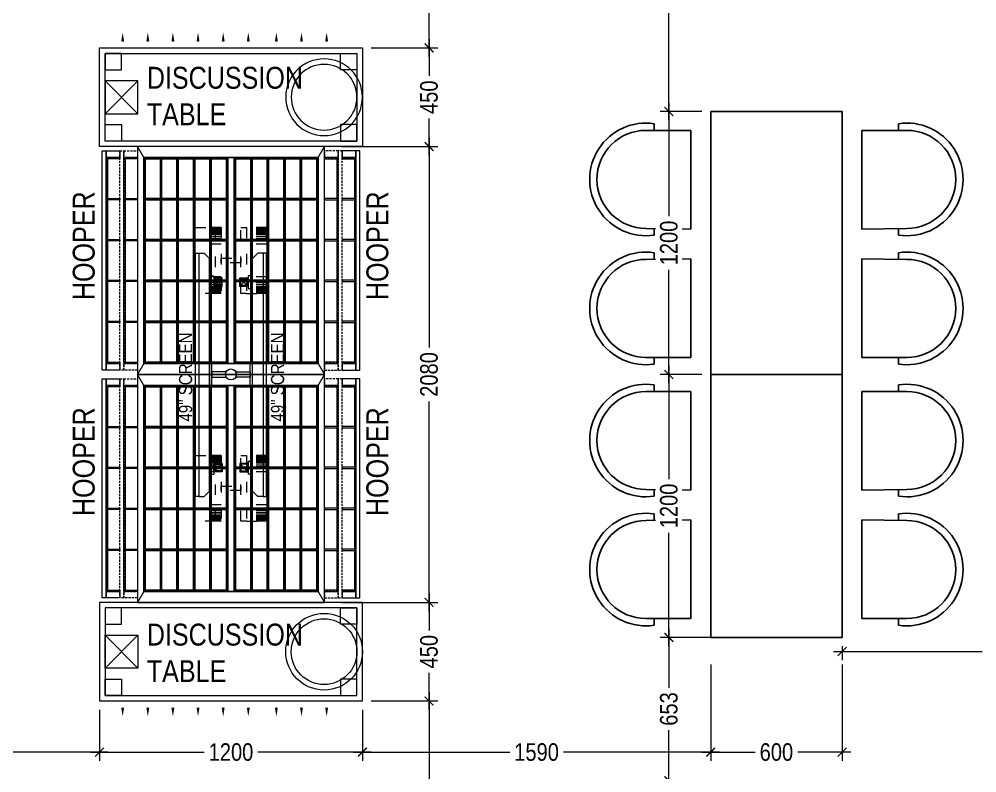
# Model space of a CAD drawing. Header units: millimetres. Extents: x 5444 to 22814, y -867569 to -857363.
# Drawn here: x 13090 to 17462, y -863461 to -860022 of the extents above; entities that cross this region are included whole.
import ezdxf
from ezdxf.lldxf.tags import DXFTag

# ---------------------------------------------------------------- set-up
doc = ezdxf.new("R2010")
doc.units = ezdxf.units.MM
doc.header["$LTSCALE"] = 40
doc.header["$PDMODE"] = 3
for name, pattern in [('a_p6_plan_L18$0$HIDDEN', [0.375, 0.25, -0.125]), ('ACAD_ISO03W100', [30, 12, -18]), ('DASHDOT2', [0.5, 0.25, -0.125, 0, -0.125]), ('HIDDEN2', [0.1875, 0.125, -0.0625])]:
    doc.linetypes.add(name, pattern=pattern)
for name, color, linetype, lineweight in [('dimensions', 149, 'Continuous', 5), ('Floor-Unit', 1, 'Continuous', 13), ('LENS_PARTITION', 21, 'Continuous', 25), ('LENS_TEXT', 31, 'HIDDEN2', 5), ('LN-DIMENSION', 252, 'Continuous', 5), ('LN-ELEVATION-1', 81, 'Continuous', 25), ('LN-ELEVATION-2', 103, 'Continuous', 20), ('LN-ELEVATION-3', 125, 'a_p6_plan_L18$0$HIDDEN', 18), ('LN-ELEVATION-4', 145, 'Continuous', 13), ('LN-ELEVATION-5', 167, 'Continuous', 5), ('TV', 3, 'Continuous', 18)]:
    doc.layers.add(name, color=color, linetype=linetype, lineweight=lineweight)
doc.styles.get("Standard").update_dxf_attribs({"font": 'ARIALN.TTF'})
tags = doc.linetypes.add('DASHED2', pattern=[0.375, 0.25, -0.125]).pattern_tags.tags
tags[6:7] = [DXFTag(74, 4), DXFTag(75, 0), DXFTag(340, '0'), DXFTag(46, 1.0), DXFTag(50, 0.0), DXFTag(44, 0.0), DXFTag(45, 0.0)]
tags[4:5] = [DXFTag(74, 4), DXFTag(75, 0), DXFTag(340, '0'), DXFTag(46, 1.0), DXFTag(50, 0.0), DXFTag(44, 0.0), DXFTag(45, 0.0)]
doc.dimstyles.new('Working', dxfattribs={"dimscale": 0.8, "dimtxt": 100, "dimasz": 50, "dimexe": 50, "dimexo": 50, "dimgap": 25, "dimtad": 1, "dimdec": 0, "dimtxsty": 'Standard', "dimblk": 'ARCHTICK', "dimcen": 0, "dimdle": 50, "dimclrd": 250, "dimclre": 8, "dimclrt": 7, "dimazin": 3, "dimtfac": 1, "dimtdec": 0, "dimtmove": 1, "dimatfit": 3, "dimfxl": 3, "dimlwd": 5, "dimlwe": 0})

# ---------------------------------------------------------------- blocks, each defined once
blk = doc.blocks.new('D-Table-1200')
at = {"layer": 'LN-ELEVATION-1', "linetype": 'ByBlock', "lineweight": -2}
for p, q in [((-1094.5, -480.3), (-1094.5, -479)), ((-979.8, -480.3), (-979.8, -479)), ((-865.1, -480.3), (-865.1, -479)), ((-750.4, -480.3), (-750.4, -479)), ((-635.6, -480.3), (-635.6, -479)), ((-520.9, -480.3), (-520.9, -479)), ((-392.9, -480.3), (-392.9, -479)), ((-278.1, -480.3), (-278.1, -479)), ((-163.4, -480.3), (-163.4, -479))]:
    blk.add_line(p, q, dxfattribs=at)
for points in [[(0, 0), (-1200, 0), (-1200, -450), (0, -450)], [(-25, -25), (-1175, -25), (-1175, -425), (-25, -425)]]:
    blk.add_lwpolyline(points, close=True, dxfattribs=at)
for radius in [175, 150]:
    blk.add_circle((-175, -225), radius, dxfattribs=at)
for points in [[(-1087.9, -480.3), (-1101.2, -480.3), (-1094.5, -520.3)], [(-973.1, -480.3), (-986.5, -480.3), (-979.8, -520.3)], [(-858.4, -480.3), (-871.8, -480.3), (-865.1, -520.3)], [(-743.7, -480.3), (-757, -480.3), (-750.4, -520.3)], [(-629, -480.3), (-642.3, -480.3), (-635.6, -520.3)], [(-514.2, -480.3), (-527.6, -480.3), (-520.9, -520.3)], [(-386.2, -480.3), (-399.5, -480.3), (-392.9, -520.3)], [(-271.5, -480.3), (-284.8, -480.3), (-278.1, -520.3)], [(-156.7, -480.3), (-170.1, -480.3), (-163.4, -520.3)]]:
    blk.add_solid(points, dxfattribs=at)
at = {"layer": 'LN-ELEVATION-5', "linetype": 'ByBlock', "lineweight": -2}
for p, q in [((-1025, -300), (-1175, -150)), ((-1175, -300), (-1025, -150))]:
    blk.add_line(p, q, dxfattribs=at)
for points in [[(-1100, -25), (-1175, -25), (-1175, -100), (-1100, -100)], [(-100, -25), (-25, -25), (-25, -100), (-100, -100)], [(-1025, -300), (-1175, -300), (-1175, -150), (-1025, -150)], [(-1100, -425), (-1175, -425), (-1175, -350), (-1100, -350)], [(-100, -425), (-25, -425), (-25, -350), (-100, -350)]]:
    blk.add_lwpolyline(points, close=True, dxfattribs=at)
blk = doc.blocks.new('49inch')
at = {"layer": 'TV'}
for p, q in [((-407.5, 119.1), (-438.1, 88.5)), ((408.1, 119.1), (438.7, 88.5)), ((438.7, 119.1), (408.1, 88.5))]:
    blk.add_line(p, q, dxfattribs=at)
at = {"layer": 'TV', "ltscale": 12}
for p, q in [((-555.2, 40.7), (-530.8, 65.1)), ((-530.8, 65.1), (530.8, 65.1)), ((-394.1, 84.6), (-452.7, 84.6)), ((-452.7, 65.1), (-452.7, 84.6)), ((-394.1, 84.6), (-394.1, 65.1)), ((394.1, 84.6), (394.1, 65.1)), ((452.7, 84.6), (394.1, 84.6)), ((452.7, 65.1), (452.7, 84.6)), ((555.2, 40.7), (530.8, 65.1)), ((-555.2, 16.2), (-555.2, 40.7)), ((555.2, 16.2), (555.2, 40.7))]:
    blk.add_line(p, q, dxfattribs=at)
at = {"layer": 'TV'}
for points in [[(-442, 84.6), (-403.7, 84.6), (-403.7, 122.9), (-442, 122.9)], [(-438.1, 88.5), (-407.5, 88.5), (-407.5, 119.1), (-438.1, 119.1)], [(442.5, 84.6), (404.2, 84.6), (404.2, 122.9), (442.5, 122.9)], [(438.7, 88.5), (408.1, 88.5), (408.1, 119.1), (438.7, 119.1)]]:
    blk.add_lwpolyline(points, close=True, dxfattribs=at)
at = {"layer": 'TV', "ltscale": 12}
blk.add_lwpolyline([(555.2, 0), (555.2, 16.2), (-555.2, 16.2), (-555.2, 0)], close=True, dxfattribs=at)
blk = doc.blocks.new('GHMHHGD')
at = {"layer": 'LENS_PARTITION'}
for p, q in [((166.7, 201.3), (166.7, 231.6)), ((204.8, 201), (0, 204.1)), ((0, -204.1), (0, 204.1)), ((0, -245.9), (0, -147.2)), ((204.8, -245.9), (0, -245.9)), ((166.7, -245.9), (166.7, -276.5))]:
    blk.add_line(p, q, dxfattribs=at)
for radius, start, end in [(256.9, 261.4591, 98.5409), (223.5, 270, 90)]:
    blk.add_arc((204.8, -22.5), radius, start, end, dxfattribs=at)
blk = doc.blocks.new('ffgd')
at = {"layer": 'LN-ELEVATION-4', "linetype": 'ACAD_ISO03W100', "ltscale": 0.1}
blk.add_lwpolyline([(0, 47.3), (0, -41.5), (-20, -41.5), (-20, 47.3)], close=True, dxfattribs=at)
at = {"layer": 'LN-ELEVATION-5', "linetype": 'ACAD_ISO03W100', "ltscale": 0.1}
for p, q in [((-159.9, 165.7), (-159.9, 47.3)), ((-159.7, 165.7), (-159.7, 47.3)), ((-159.4, 165.7), (-159.4, 47.3)), ((-159, 165.7), (-159, 47.3)), ((-158.5, 165.7), (-158.5, 47.3)), ((-157.9, 165.7), (-157.9, 47.3)), ((-157.1, 165.7), (-157.1, 47.3)), ((-156.1, 165.7), (-156.1, 47.3)), ((-154.1, 165.7), (-154.1, 47.3)), ((-151.1, 165.7), (-151.1, 47.3)), ((-146.1, 165.7), (-146.1, 47.3)), ((-141.1, 165.7), (-141.1, 47.3)), ((-135.1, 165.7), (-135.1, 47.3)), ((-128.1, 165.7), (-128.1, 47.3)), ((-120.1, 165.7), (-120.1, 47.3)), ((-111.1, 165.7), (-111.1, 47.3)), ((-102.1, 165.7), (-102.1, 47.3)), ((-85, 165.7), (-85, 47.3)), ((65, 165.7), (65, 47.3)), ((82.1, 165.7), (82.1, 47.3)), ((91.1, 165.7), (91.1, 47.3)), ((100.1, 165.7), (100.1, 47.3)), ((108.1, 165.7), (108.1, 47.3)), ((115.1, 165.7), (115.1, 47.3)), ((121.1, 165.7), (121.1, 47.3)), ((126.1, 165.7), (126.1, 47.3)), ((131.1, 165.7), (131.1, 47.3)), ((134.1, 165.7), (134.1, 47.3)), ((136.1, 165.7), (136.1, 47.3)), ((137.1, 165.7), (137.1, 47.3)), ((137.9, 165.7), (137.9, 47.3)), ((138.5, 165.7), (138.5, 47.3)), ((139, 165.7), (139, 47.3)), ((139.4, 165.7), (139.4, 47.3)), ((139.7, 165.7), (139.7, 47.3)), ((139.9, 165.7), (139.9, 47.3)), ((-159.9, -41.5), (-159.9, -159.9)), ((-159.7, -41.5), (-159.7, -159.9)), ((-159.4, -41.5), (-159.4, -159.9)), ((-159, -41.5), (-159, -159.9)), ((-158.5, -41.5), (-158.5, -159.9)), ((-157.9, -41.5), (-157.9, -159.9)), ((-157.1, -41.5), (-157.1, -159.9)), ((-156.1, -41.5), (-156.1, -159.9)), ((-154.1, -41.5), (-154.1, -159.9)), ((-151.1, -41.5), (-151.1, -159.9)), ((-146.1, -41.5), (-146.1, -159.9)), ((-141.1, -41.5), (-141.1, -159.9)), ((-135.1, -41.5), (-135.1, -159.9)), ((-128.1, -41.5), (-128.1, -159.9)), ((-120.1, -41.5), (-120.1, -159.9)), ((-111.1, -41.5), (-111.1, -159.9)), ((-102.1, -41.5), (-102.1, -159.9)), ((-85, -41.5), (-85, -159.9)), ((65, -41.5), (65, -159.9)), ((82.1, -41.5), (82.1, -159.9)), ((91.1, -41.5), (91.1, -159.9)), ((100.1, -41.5), (100.1, -159.9)), ((108.1, -41.5), (108.1, -159.9)), ((115.1, -41.5), (115.1, -159.9)), ((121.1, -41.5), (121.1, -159.9)), ((126.1, -41.5), (126.1, -159.9)), ((131.1, -41.5), (131.1, -159.9)), ((134.1, -41.5), (134.1, -159.9)), ((136.1, -41.5), (136.1, -159.9)), ((137.1, -41.5), (137.1, -159.9)), ((137.9, -41.5), (137.9, -159.9)), ((138.5, -41.5), (138.5, -159.9)), ((139, -41.5), (139, -159.9)), ((139.4, -41.5), (139.4, -159.9)), ((139.7, -41.5), (139.7, -159.9)), ((139.9, -41.5), (139.9, -159.9))]:
    blk.add_line(p, q, dxfattribs=at)
for points in [[(140, 73), (140, 165.7), (-160, 165.7), (-160, 73)], [(140, -67.1), (140, -159.9), (-160, -159.9), (-160, -67.1)]]:
    blk.add_lwpolyline(points, dxfattribs=at)
for points in [[(140, 73), (140, 47.3), (-160, 47.3), (-160, 73)], [(140, -41.5), (140, -67.1), (-160, -67.1), (-160, -41.5)]]:
    blk.add_lwpolyline(points, close=True, dxfattribs=at)
blk = doc.blocks.new('A$Cf47e29e2')
at = {"layer": 'LN-ELEVATION-1'}
for points in [[(-341.8, -6), (-341.8, 934), (453.2, 934), (453.2, -6)], [(40.7, -6), (40.7, 934), (-341.8, 934), (-341.8, -6)], [(-260.8, 747.2), (-260.8, 934), (-266.8, 934), (-266.8, 747.2)], [(-185.4, 747.2), (-185.4, 934), (-191.4, 934), (-191.4, 747.2)], [(-110.1, 747.2), (-110.1, 934), (-116.1, 934), (-116.1, 747.2)], [(-34.7, 747.2), (-34.7, 934), (-40.7, 934), (-40.7, 747.2)], [(70.7, -6), (70.7, 934), (40.7, 934), (40.7, -6)], [(70.7, -6), (70.7, 934), (453.2, 934), (453.2, -6)], [(146.1, 747.2), (146.1, 934), (152.1, 934), (152.1, 747.2)], [(221.4, 747.2), (221.4, 934), (227.4, 934), (227.4, 747.2)], [(296.8, 747.2), (296.8, 934), (302.8, 934), (302.8, 747.2)], [(372.2, 747.2), (372.2, 934), (378.2, 934), (378.2, 747.2)], [(40.7, 741.2), (40.7, 747.2), (-341.8, 747.2), (-341.8, 741.2)], [(70.7, 741.2), (70.7, 747.2), (453.2, 747.2), (453.2, 741.2)], [(-260.8, 560.4), (-260.8, 741.2), (-266.8, 741.2), (-266.8, 560.4)], [(-185.4, 560.4), (-185.4, 741.2), (-191.4, 741.2), (-191.4, 560.4)], [(-110.1, 560.4), (-110.1, 741.2), (-116.1, 741.2), (-116.1, 560.4)], [(-34.7, 560.4), (-34.7, 741.2), (-40.7, 741.2), (-40.7, 560.4)], [(146.1, 560.4), (146.1, 741.2), (152.1, 741.2), (152.1, 560.4)], [(221.4, 560.4), (221.4, 741.2), (227.4, 741.2), (227.4, 560.4)], [(296.8, 560.4), (296.8, 741.2), (302.8, 741.2), (302.8, 560.4)], [(372.2, 560.4), (372.2, 741.2), (378.2, 741.2), (378.2, 560.4)], [(40.7, 554.4), (40.7, 560.4), (-341.8, 560.4), (-341.8, 554.4)], [(-260.8, 373.6), (-260.8, 554.4), (-266.8, 554.4), (-266.8, 373.6)], [(-185.4, 373.6), (-185.4, 554.4), (-191.4, 554.4), (-191.4, 373.6)], [(-110.1, 373.6), (-110.1, 554.4), (-116.1, 554.4), (-116.1, 373.6)], [(-34.7, 373.6), (-34.7, 554.4), (-40.7, 554.4), (-40.7, 373.6)], [(70.7, 554.4), (70.7, 560.4), (453.2, 560.4), (453.2, 554.4)], [(146.1, 373.6), (146.1, 554.4), (152.1, 554.4), (152.1, 373.6)], [(221.4, 373.6), (221.4, 554.4), (227.4, 554.4), (227.4, 373.6)], [(296.8, 373.6), (296.8, 554.4), (302.8, 554.4), (302.8, 373.6)], [(372.2, 373.6), (372.2, 554.4), (378.2, 554.4), (378.2, 373.6)], [(40.7, 367.6), (40.7, 373.6), (-341.8, 373.6), (-341.8, 367.6)], [(-260.8, 186.8), (-260.8, 367.6), (-266.8, 367.6), (-266.8, 186.8)], [(-185.4, 186.8), (-185.4, 367.6), (-191.4, 367.6), (-191.4, 186.8)], [(-110.1, 186.8), (-110.1, 367.6), (-116.1, 367.6), (-116.1, 186.8)], [(-34.7, 186.8), (-34.7, 367.6), (-40.7, 367.6), (-40.7, 186.8)], [(70.7, 367.6), (70.7, 373.6), (453.2, 373.6), (453.2, 367.6)], [(146.1, 186.8), (146.1, 367.6), (152.1, 367.6), (152.1, 186.8)], [(221.4, 186.8), (221.4, 367.6), (227.4, 367.6), (227.4, 186.8)], [(296.8, 186.8), (296.8, 367.6), (302.8, 367.6), (302.8, 186.8)], [(372.2, 186.8), (372.2, 367.6), (378.2, 367.6), (378.2, 186.8)], [(40.7, 180.8), (40.7, 186.8), (-341.8, 186.8), (-341.8, 180.8)], [(-260.8, -6), (-260.8, 180.8), (-266.8, 180.8), (-266.8, -6)], [(-185.4, -6), (-185.4, 180.8), (-191.4, 180.8), (-191.4, -6)], [(-110.1, -6), (-110.1, 180.8), (-116.1, 180.8), (-116.1, -6)], [(-34.7, -6), (-34.7, 180.8), (-40.7, 180.8), (-40.7, -6)], [(70.7, 180.8), (70.7, 186.8), (453.2, 186.8), (453.2, 180.8)], [(146.1, -6), (146.1, 180.8), (152.1, 180.8), (152.1, -6)], [(221.4, -6), (221.4, 180.8), (227.4, 180.8), (227.4, -6)], [(296.8, -6), (296.8, 180.8), (302.8, 180.8), (302.8, -6)], [(372.2, -6), (372.2, 180.8), (378.2, 180.8), (378.2, -6)]]:
    blk.add_lwpolyline(points, close=True, dxfattribs=at)
for points in [[(-191.4, 928), (-335.8, 928), (-335.8, 747.2)], [(-116.1, 928), (-185.4, 928)], [(-40.7, 928), (-110.1, 928)], [(34.7, 747.2), (34.7, 928), (-34.7, 928)], [(76.7, 747.2), (76.7, 928), (146.1, 928)], [(152.1, 928), (221.4, 928)], [(227.4, 928), (296.8, 928)], [(302.8, 928), (447.2, 928), (447.2, 747.2)], [(-335.8, 741.2), (-335.8, 560.4)], [(34.7, 560.4), (34.7, 741.2)], [(76.7, 560.4), (76.7, 741.2)], [(447.2, 741.2), (447.2, 560.4)], [(-335.8, 554.4), (-335.8, 373.6)], [(34.7, 373.6), (34.7, 554.4)], [(76.7, 373.6), (76.7, 554.4)], [(447.2, 554.4), (447.2, 373.6)], [(-335.8, 367.6), (-335.8, 186.8)], [(34.7, 186.8), (34.7, 367.6)], [(76.7, 186.8), (76.7, 367.6)], [(447.2, 367.6), (447.2, 186.8)], [(-335.8, 180.8), (-335.8, 0), (-191.4, 0)], [(-34.7, 0), (34.7, 0), (34.7, 180.8)], [(146.1, 0), (76.7, 0), (76.7, 180.8)], [(447.2, 180.8), (447.2, 0), (302.8, 0)], [(-185.4, 0), (-116.1, 0)], [(-110.1, 0), (-40.7, 0)], [(221.4, 0), (152.1, 0)], [(296.8, 0), (227.4, 0)]]:
    blk.add_lwpolyline(points, dxfattribs=at)
at = {"layer": 'LN-ELEVATION-2'}
blk.add_lwpolyline([(-371.8, -56), (-371.8, 984), (483.2, 984), (483.2, -56)], close=True, dxfattribs=at)
for points in [[(-341.8, 934), (-371.8, 984)], [(453.2, 934), (483.2, 984)], [(-341.8, -6), (-371.8, -56)], [(453.2, -6), (483.2, -56)]]:
    blk.add_lwpolyline(points, dxfattribs=at)
at = {"layer": 'LN-ELEVATION-3'}
for points in [[(-433.8, -36), (-433.8, 964), (-451.8, 964), (-451.8, -36)], [(-371.8, 934), (-371.8, 964), (-433.8, 964), (-433.8, 934)], [(483.2, 934), (483.2, 964), (545.2, 964), (545.2, 934)], [(545.2, -36), (545.2, 964), (563.2, 964), (563.2, -36)], [(-371.8, -36), (-371.8, -6), (-433.8, -6), (-433.8, -36)], [(483.2, -36), (483.2, -6), (545.2, -6), (545.2, -36)]]:
    blk.add_lwpolyline(points, close=True, dxfattribs=at)
at = {"layer": 'LN-ELEVATION-4'}
for points in [[(-513.8, -36), (-513.8, 964), (-531.8, 964), (-531.8, -36)], [(-451.8, 934), (-451.8, 964), (-513.8, 964), (-513.8, 934)], [(563.2, 934), (563.2, 964), (625.2, 964), (625.2, 934)], [(625.2, -36), (625.2, 964), (643.2, 964), (643.2, -36)], [(-371.8, 928), (-371.8, 934), (-433.8, 934), (-433.8, 928)], [(-427.8, 747.2), (-427.8, 928), (-433.8, 928), (-433.8, 747.2)], [(483.2, 928), (483.2, 934), (545.2, 934), (545.2, 928)], [(539.2, 747.2), (539.2, 928), (545.2, 928), (545.2, 747.2)], [(-371.8, 741.2), (-371.8, 747.2), (-433.8, 747.2), (-433.8, 741.2)], [(483.2, 741.2), (483.2, 747.2), (545.2, 747.2), (545.2, 741.2)], [(-427.8, 560.4), (-427.8, 741.2), (-433.8, 741.2), (-433.8, 560.4)], [(539.2, 560.4), (539.2, 741.2), (545.2, 741.2), (545.2, 560.4)], [(-371.8, 554.4), (-371.8, 560.4), (-433.8, 560.4), (-433.8, 554.4)], [(-427.8, 373.6), (-427.8, 554.4), (-433.8, 554.4), (-433.8, 373.6)], [(483.2, 554.4), (483.2, 560.4), (545.2, 560.4), (545.2, 554.4)], [(539.2, 373.6), (539.2, 554.4), (545.2, 554.4), (545.2, 373.6)], [(-371.8, 367.6), (-371.8, 373.6), (-433.8, 373.6), (-433.8, 367.6)], [(-427.8, 186.8), (-427.8, 367.6), (-433.8, 367.6), (-433.8, 186.8)], [(483.2, 367.6), (483.2, 373.6), (545.2, 373.6), (545.2, 367.6)], [(539.2, 186.8), (539.2, 367.6), (545.2, 367.6), (545.2, 186.8)], [(-371.8, 180.8), (-371.8, 186.8), (-433.8, 186.8), (-433.8, 180.8)], [(-427.8, 0), (-427.8, 180.8), (-433.8, 180.8), (-433.8, 0)], [(483.2, 180.8), (483.2, 186.8), (545.2, 186.8), (545.2, 180.8)], [(539.2, 0), (539.2, 180.8), (545.2, 180.8), (545.2, 0)], [(-371.8, -6), (-371.8, 0), (-433.8, 0), (-433.8, -6)], [(483.2, -6), (483.2, 0), (545.2, 0), (545.2, -6)], [(-451.8, -36), (-451.8, -6), (-513.8, -6), (-513.8, -36)], [(563.2, -36), (563.2, -6), (625.2, -6), (625.2, -36)]]:
    blk.add_lwpolyline(points, close=True, dxfattribs=at)
at = {"layer": 'LN-ELEVATION-5'}
for points in [[(-451.8, 928), (-451.8, 934), (-513.8, 934), (-513.8, 928)], [(-507.8, 747.2), (-507.8, 928), (-513.8, 928), (-513.8, 747.2)], [(563.2, 928), (563.2, 934), (625.2, 934), (625.2, 928)], [(619.2, 747.2), (619.2, 928), (625.2, 928), (625.2, 747.2)], [(-451.8, 741.2), (-451.8, 747.2), (-513.8, 747.2), (-513.8, 741.2)], [(563.2, 741.2), (563.2, 747.2), (625.2, 747.2), (625.2, 741.2)], [(-507.8, 560.4), (-507.8, 741.2), (-513.8, 741.2), (-513.8, 560.4)], [(619.2, 560.4), (619.2, 741.2), (625.2, 741.2), (625.2, 560.4)], [(-451.8, 554.4), (-451.8, 560.4), (-513.8, 560.4), (-513.8, 554.4)], [(-507.8, 373.6), (-507.8, 554.4), (-513.8, 554.4), (-513.8, 373.6)], [(563.2, 554.4), (563.2, 560.4), (625.2, 560.4), (625.2, 554.4)], [(619.2, 373.6), (619.2, 554.4), (625.2, 554.4), (625.2, 373.6)], [(-451.8, 367.6), (-451.8, 373.6), (-513.8, 373.6), (-513.8, 367.6)], [(-507.8, 186.8), (-507.8, 367.6), (-513.8, 367.6), (-513.8, 186.8)], [(563.2, 367.6), (563.2, 373.6), (625.2, 373.6), (625.2, 367.6)], [(619.2, 186.8), (619.2, 367.6), (625.2, 367.6), (625.2, 186.8)], [(-451.8, 180.8), (-451.8, 186.8), (-513.8, 186.8), (-513.8, 180.8)], [(-507.8, 0), (-507.8, 180.8), (-513.8, 180.8), (-513.8, 0)], [(563.2, 180.8), (563.2, 186.8), (625.2, 186.8), (625.2, 180.8)], [(619.2, 0), (619.2, 180.8), (625.2, 180.8), (625.2, 0)], [(-451.8, -6), (-451.8, 0), (-513.8, 0), (-513.8, -6)], [(563.2, -6), (563.2, 0), (625.2, 0), (625.2, -6)]]:
    blk.add_lwpolyline(points, close=True, dxfattribs=at)
at = {"layer": 'LN-DIMENSION', "xscale": -1, "rotation": 270}
blk.add_blockref('ffgd', (52.8, 474), dxfattribs=at)
blk = doc.blocks.new('_ArchTick')
at = {"const_width": 0.15}
blk.add_lwpolyline([(-0.5, -0.5), (0.5, 0.5)], dxfattribs=at)
blk = doc.blocks.new('*D33')
at = {"layer": 'Defpoints', "color": 0, "ltscale": 50, "transparency": 16777216}
for p in [(12257.1, -863133.1), (13457.1, -863133.1), (13457.1, -863366.5)]:
    blk.add_point(p, dxfattribs=at)
at = {"layer": 'dimensions', "color": 8, "linetype": 'DASHED2', "lineweight": 0, "ltscale": 50, "transparency": 16777216}
for p, q in [((12257.1, -863173.1), (12257.1, -863406.5)), ((13457.1, -863173.1), (13457.1, -863406.5))]:
    blk.add_line(p, q, dxfattribs=at)
at = {"layer": 'dimensions', "color": 250, "linetype": 'DASHED2', "lineweight": 5, "ltscale": 50, "transparency": 16777216}
for p, q in [((12217.1, -863366.5), (12742.3, -863366.5)), ((13497.1, -863366.5), (12971.9, -863366.5))]:
    blk.add_line(p, q, dxfattribs=at)
at = {"layer": 'dimensions', "color": 250, "lineweight": 5, "ltscale": 50, "transparency": 16777216, "xscale": 40, "yscale": 40, "zscale": 40, "rotation": 180}
blk.add_blockref('_ArchTick', (12257.1, -863366.5), dxfattribs=at)
at = {"layer": 'dimensions', "color": 250, "lineweight": 5, "ltscale": 50, "transparency": 16777216, "xscale": 40, "yscale": 40, "zscale": 40}
blk.add_blockref('_ArchTick', (13457.1, -863366.5), dxfattribs=at)
at = {"layer": 'dimensions', "color": 7, "ltscale": 50, "transparency": 16777216, "insert": (12857.1, -863366.5), "char_height": 80, "attachment_point": 5, "bg_fill": 3, "box_fill_scale": 1.25, "bg_fill_color": 9, "bg_fill_true_color": 13158600, "bg_fill_transparency": 0}
blk.add_mtext('\\A1;1200', dxfattribs=at)
blk = doc.blocks.new('*D34')
at = {"layer": 'Defpoints', "color": 0, "ltscale": 50, "transparency": 16777216}
for p in [(13457.1, -863133.1), (14657.1, -863133.1), (14657.1, -863366.5)]:
    blk.add_point(p, dxfattribs=at)
at = {"layer": 'dimensions', "color": 8, "linetype": 'DASHED2', "lineweight": 0, "ltscale": 50, "transparency": 16777216}
for p, q in [((13457.1, -863173.1), (13457.1, -863406.5)), ((14657.1, -863173.1), (14657.1, -863406.5))]:
    blk.add_line(p, q, dxfattribs=at)
at = {"layer": 'dimensions', "color": 250, "linetype": 'DASHED2', "lineweight": 5, "ltscale": 50, "transparency": 16777216}
for p, q in [((13417.1, -863366.5), (13942.3, -863366.5)), ((14697.1, -863366.5), (14171.9, -863366.5))]:
    blk.add_line(p, q, dxfattribs=at)
at = {"layer": 'dimensions', "color": 250, "lineweight": 5, "ltscale": 50, "transparency": 16777216, "xscale": 40, "yscale": 40, "zscale": 40, "rotation": 180}
blk.add_blockref('_ArchTick', (13457.1, -863366.5), dxfattribs=at)
at = {"layer": 'dimensions', "color": 250, "lineweight": 5, "ltscale": 50, "transparency": 16777216, "xscale": 40, "yscale": 40, "zscale": 40}
blk.add_blockref('_ArchTick', (14657.1, -863366.5), dxfattribs=at)
at = {"layer": 'dimensions', "color": 7, "ltscale": 50, "transparency": 16777216, "insert": (14057.1, -863366.5), "char_height": 80, "attachment_point": 5, "bg_fill": 3, "box_fill_scale": 1.25, "bg_fill_color": 9, "bg_fill_true_color": 13158600, "bg_fill_transparency": 0}
blk.add_mtext('\\A1;1200', dxfattribs=at)
blk = doc.blocks.new('*D62')
at = {"layer": 'Defpoints', "color": 0, "ltscale": 50, "transparency": 16777216}
for p in [(16246.9, -862843.1), (14657.1, -863133.1), (16246.9, -863366.5)]:
    blk.add_point(p, dxfattribs=at)
at = {"layer": 'dimensions', "color": 8, "linetype": 'DASHED2', "lineweight": 0, "ltscale": 50, "transparency": 16777216}
for p, q in [((16246.9, -862966.5), (16246.9, -863406.5)), ((14657.1, -863173.1), (14657.1, -863406.5))]:
    blk.add_line(p, q, dxfattribs=at)
at = {"layer": 'dimensions', "color": 250, "linetype": 'DASHED2', "lineweight": 5, "ltscale": 50, "transparency": 16777216}
for p, q in [((14617.1, -863366.5), (15337.2, -863366.5)), ((16286.9, -863366.5), (15566.8, -863366.5))]:
    blk.add_line(p, q, dxfattribs=at)
at = {"layer": 'dimensions', "color": 250, "lineweight": 5, "ltscale": 50, "transparency": 16777216, "xscale": 40, "yscale": 40, "zscale": 40, "rotation": 180}
blk.add_blockref('_ArchTick', (14657.1, -863366.5), dxfattribs=at)
at = {"layer": 'dimensions', "color": 250, "lineweight": 5, "ltscale": 50, "transparency": 16777216, "xscale": 40, "yscale": 40, "zscale": 40}
blk.add_blockref('_ArchTick', (16246.9, -863366.5), dxfattribs=at)
at = {"layer": 'dimensions', "color": 7, "ltscale": 50, "transparency": 16777216, "insert": (15452, -863366.5), "char_height": 80, "attachment_point": 5, "bg_fill": 3, "box_fill_scale": 1.25, "bg_fill_color": 9, "bg_fill_true_color": 13158600, "bg_fill_transparency": 0}
blk.add_mtext('\\A1;1590', dxfattribs=at)
blk = doc.blocks.new('*D63')
at = {"layer": 'Defpoints', "color": 0, "ltscale": 50, "transparency": 16777216}
for p in [(16246.9, -862843.1), (16846.9, -862843.1), (16846.9, -863366.5)]:
    blk.add_point(p, dxfattribs=at)
at = {"layer": 'dimensions', "color": 8, "linetype": 'DASHED2', "lineweight": 0, "ltscale": 50, "transparency": 16777216}
for p, q in [((16246.9, -862966.5), (16246.9, -863406.5)), ((16846.9, -862966.5), (16846.9, -863406.5))]:
    blk.add_line(p, q, dxfattribs=at)
at = {"layer": 'dimensions', "color": 250, "linetype": 'DASHED2', "lineweight": 5, "ltscale": 50, "transparency": 16777216}
for p, q in [((16206.9, -863366.5), (16454.3, -863366.5)), ((16886.9, -863366.5), (16639.4, -863366.5))]:
    blk.add_line(p, q, dxfattribs=at)
at = {"layer": 'dimensions', "color": 250, "lineweight": 5, "ltscale": 50, "transparency": 16777216, "xscale": 40, "yscale": 40, "zscale": 40, "rotation": 180}
blk.add_blockref('_ArchTick', (16246.9, -863366.5), dxfattribs=at)
at = {"layer": 'dimensions', "color": 250, "lineweight": 5, "ltscale": 50, "transparency": 16777216, "xscale": 40, "yscale": 40, "zscale": 40}
blk.add_blockref('_ArchTick', (16846.9, -863366.5), dxfattribs=at)
at = {"layer": 'dimensions', "color": 7, "ltscale": 50, "transparency": 16777216, "insert": (16546.9, -863366.5), "char_height": 80, "attachment_point": 5, "bg_fill": 3, "box_fill_scale": 1.25, "bg_fill_color": 9, "bg_fill_true_color": 13158600, "bg_fill_transparency": 0}
blk.add_mtext('\\A1;600', dxfattribs=at)
blk = doc.blocks.new('*D64')
at = {"layer": 'Defpoints', "color": 0, "ltscale": 50, "transparency": 16777216}
for p in [(18371.9, -862276.6), (16846.9, -862843.1), (18371.9, -862907.4)]:
    blk.add_point(p, dxfattribs=at)
at = {"layer": 'dimensions', "color": 8, "linetype": 'DASHED2', "lineweight": 0, "ltscale": 50, "transparency": 16777216}
for p, q in [((18371.9, -862507.4), (18371.9, -862947.4)), ((16846.9, -862883.1), (16846.9, -862947.4))]:
    blk.add_line(p, q, dxfattribs=at)
at = {"layer": 'dimensions', "color": 250, "linetype": 'DASHED2', "lineweight": 5, "ltscale": 50, "transparency": 16777216}
for p, q in [((16806.9, -862907.4), (17494.3, -862907.4)), ((18411.9, -862907.4), (17724.5, -862907.4))]:
    blk.add_line(p, q, dxfattribs=at)
at = {"layer": 'dimensions', "color": 250, "lineweight": 5, "ltscale": 50, "transparency": 16777216, "xscale": 40, "yscale": 40, "zscale": 40, "rotation": 180}
blk.add_blockref('_ArchTick', (16846.9, -862907.4), dxfattribs=at)
at = {"layer": 'dimensions', "color": 250, "lineweight": 5, "ltscale": 50, "transparency": 16777216, "xscale": 40, "yscale": 40, "zscale": 40}
blk.add_blockref('_ArchTick', (18371.9, -862907.4), dxfattribs=at)
at = {"layer": 'dimensions', "color": 7, "ltscale": 50, "transparency": 16777216, "insert": (17609.4, -862907.4), "char_height": 80, "attachment_point": 5, "bg_fill": 3, "box_fill_scale": 1.25, "bg_fill_color": 9, "bg_fill_true_color": 13158600, "bg_fill_transparency": 0}
blk.add_mtext('\\A1;1525', dxfattribs=at)
blk = doc.blocks.new('*D76')
at = {"layer": 'Defpoints', "color": 0, "ltscale": 50, "transparency": 16777216}
for p in [(14597.6, -858899.1), (14657.1, -860153.1), (14961.2, -860153.1)]:
    blk.add_point(p, dxfattribs=at)
at = {"layer": 'dimensions', "color": 8, "linetype": 'DASHED2', "lineweight": 0, "ltscale": 50, "transparency": 16777216}
for p, q in [((14637.6, -858899.1), (15001.2, -858899.1)), ((14697.1, -860153.1), (15001.2, -860153.1))]:
    blk.add_line(p, q, dxfattribs=at)
at = {"layer": 'dimensions', "color": 250, "linetype": 'DASHED2', "lineweight": 5, "ltscale": 50, "transparency": 16777216}
for p, q in [((14961.2, -858859.1), (14961.2, -859411.3)), ((14961.2, -860193.1), (14961.2, -859640.8))]:
    blk.add_line(p, q, dxfattribs=at)
at = {"layer": 'dimensions', "color": 250, "lineweight": 5, "ltscale": 50, "transparency": 16777216, "xscale": 40, "yscale": 40, "zscale": 40}
for p, rotation in [((14961.2, -858899.1), 90), ((14961.2, -860153.1), 270)]:
    blk.add_blockref('_ArchTick', p, dxfattribs=dict(at, rotation=rotation))
at = {"layer": 'dimensions', "color": 7, "ltscale": 50, "transparency": 16777216, "insert": (14961.2, -859526.1), "char_height": 80, "attachment_point": 5, "rotation": 90, "bg_fill": 3, "box_fill_scale": 1.25, "bg_fill_color": 9, "bg_fill_true_color": 13158600, "bg_fill_transparency": 0}
blk.add_mtext('\\A1;1254', dxfattribs=at)
blk = doc.blocks.new('*D77')
at = {"layer": 'Defpoints', "color": 0, "ltscale": 50, "transparency": 16777216}
for p in [(14657.1, -860153.1), (14484.6, -860603.1), (14961.2, -860603.1)]:
    blk.add_point(p, dxfattribs=at)
at = {"layer": 'dimensions', "color": 250, "linetype": 'DASHED2', "lineweight": 5, "ltscale": 50, "transparency": 16777216}
for p, q in [((14961.2, -860113.1), (14961.2, -860284.4)), ((14961.2, -860643.1), (14961.2, -860471.7))]:
    blk.add_line(p, q, dxfattribs=at)
at = {"layer": 'dimensions', "color": 8, "linetype": 'DASHED2', "lineweight": 0, "ltscale": 50, "transparency": 16777216}
for p, q in [((14697.1, -860153.1), (15001.2, -860153.1)), ((14561.2, -860603.1), (15001.2, -860603.1))]:
    blk.add_line(p, q, dxfattribs=at)
at = {"layer": 'dimensions', "color": 250, "lineweight": 5, "ltscale": 50, "transparency": 16777216, "xscale": 40, "yscale": 40, "zscale": 40}
for p, rotation in [((14961.2, -860153.1), 90), ((14961.2, -860603.1), 270)]:
    blk.add_blockref('_ArchTick', p, dxfattribs=dict(at, rotation=rotation))
at = {"layer": 'dimensions', "color": 7, "ltscale": 50, "transparency": 16777216, "insert": (14961.2, -860378.1), "char_height": 80, "attachment_point": 5, "rotation": 90, "bg_fill": 3, "box_fill_scale": 1.25, "bg_fill_color": 9, "bg_fill_true_color": 13158600, "bg_fill_transparency": 0}
blk.add_mtext('\\A1;450', dxfattribs=at)
blk = doc.blocks.new('*D78')
at = {"layer": 'Defpoints', "color": 0, "ltscale": 50, "transparency": 16777216}
for p in [(14484.6, -860603.1), (14484.6, -862683.1), (14961.2, -862683.1)]:
    blk.add_point(p, dxfattribs=at)
at = {"layer": 'dimensions', "color": 8, "linetype": 'DASHED2', "lineweight": 0, "ltscale": 50, "transparency": 16777216}
for p, q in [((14561.2, -860603.1), (15001.2, -860603.1)), ((14561.2, -862683.1), (15001.2, -862683.1))]:
    blk.add_line(p, q, dxfattribs=at)
at = {"layer": 'dimensions', "color": 250, "linetype": 'DASHED2', "lineweight": 5, "ltscale": 50, "transparency": 16777216}
for p, q in [((14961.2, -860563.1), (14961.2, -861524.7)), ((14961.2, -862723.1), (14961.2, -861761.4))]:
    blk.add_line(p, q, dxfattribs=at)
at = {"layer": 'dimensions', "color": 250, "lineweight": 5, "ltscale": 50, "transparency": 16777216, "xscale": 40, "yscale": 40, "zscale": 40}
for p, rotation in [((14961.2, -860603.1), 90), ((14961.2, -862683.1), 270)]:
    blk.add_blockref('_ArchTick', p, dxfattribs=dict(at, rotation=rotation))
at = {"layer": 'dimensions', "color": 7, "ltscale": 50, "transparency": 16777216, "insert": (14961.2, -861643.1), "char_height": 80, "attachment_point": 5, "rotation": 90, "bg_fill": 3, "box_fill_scale": 1.25, "bg_fill_color": 9, "bg_fill_true_color": 13158600, "bg_fill_transparency": 0}
blk.add_mtext('\\A1;2080', dxfattribs=at)
blk = doc.blocks.new('*D79')
at = {"layer": 'Defpoints', "color": 0, "ltscale": 50, "transparency": 16777216}
for p in [(14484.6, -862683.1), (14657.1, -863133.1), (14961.2, -863133.1)]:
    blk.add_point(p, dxfattribs=at)
at = {"layer": 'dimensions', "color": 250, "linetype": 'DASHED2', "lineweight": 5, "ltscale": 50, "transparency": 16777216}
for p, q in [((14961.2, -862643.1), (14961.2, -862814.4)), ((14961.2, -863173.1), (14961.2, -863001.7))]:
    blk.add_line(p, q, dxfattribs=at)
at = {"layer": 'dimensions', "color": 8, "linetype": 'DASHED2', "lineweight": 0, "ltscale": 50, "transparency": 16777216}
for p, q in [((14561.2, -862683.1), (15001.2, -862683.1)), ((14697.1, -863133.1), (15001.2, -863133.1))]:
    blk.add_line(p, q, dxfattribs=at)
at = {"layer": 'dimensions', "color": 250, "lineweight": 5, "ltscale": 50, "transparency": 16777216, "xscale": 40, "yscale": 40, "zscale": 40}
for p, rotation in [((14961.2, -862683.1), 90), ((14961.2, -863133.1), 270)]:
    blk.add_blockref('_ArchTick', p, dxfattribs=dict(at, rotation=rotation))
at = {"layer": 'dimensions', "color": 7, "ltscale": 50, "transparency": 16777216, "insert": (14961.2, -862908.1), "char_height": 80, "attachment_point": 5, "rotation": 90, "bg_fill": 3, "box_fill_scale": 1.25, "bg_fill_color": 9, "bg_fill_true_color": 13158600, "bg_fill_transparency": 0}
blk.add_mtext('\\A1;450', dxfattribs=at)
blk = doc.blocks.new('*D80')
at = {"layer": 'Defpoints', "color": 0, "ltscale": 50, "transparency": 16777216}
for p in [(14657.1, -863133.1), (14473.9, -864338.1), (14961.2, -864338.1)]:
    blk.add_point(p, dxfattribs=at)
at = {"layer": 'dimensions', "color": 250, "linetype": 'DASHED2', "lineweight": 5, "ltscale": 50, "transparency": 16777216}
for p, q in [((14961.2, -863093.1), (14961.2, -863620.4)), ((14961.2, -864378.1), (14961.2, -863850.7))]:
    blk.add_line(p, q, dxfattribs=at)
at = {"layer": 'dimensions', "color": 8, "linetype": 'DASHED2', "lineweight": 0, "ltscale": 50, "transparency": 16777216}
for p, q in [((14697.1, -863133.1), (15001.2, -863133.1)), ((14561.2, -864338.1), (15001.2, -864338.1))]:
    blk.add_line(p, q, dxfattribs=at)
at = {"layer": 'dimensions', "color": 250, "lineweight": 5, "ltscale": 50, "transparency": 16777216, "xscale": 40, "yscale": 40, "zscale": 40}
for p, rotation in [((14961.2, -863133.1), 90), ((14961.2, -864338.1), 270)]:
    blk.add_blockref('_ArchTick', p, dxfattribs=dict(at, rotation=rotation))
at = {"layer": 'dimensions', "color": 7, "ltscale": 50, "transparency": 16777216, "insert": (14961.2, -863735.6), "char_height": 80, "attachment_point": 5, "rotation": 90, "bg_fill": 3, "box_fill_scale": 1.25, "bg_fill_color": 9, "bg_fill_true_color": 13158600, "bg_fill_transparency": 0}
blk.add_mtext('\\A1;1205', dxfattribs=at)
blk = doc.blocks.new('*D81')
at = {"layer": 'Defpoints', "color": 0, "ltscale": 50, "transparency": 16777216}
for p in [(16056, -862843.1), (16584.2, -862843.1), (16584.2, -863496.4, 0)]:
    blk.add_point(p, dxfattribs=at)
at = {"layer": 'dimensions', "color": 250, "linetype": 'DASHED2', "lineweight": 5, "ltscale": 50, "transparency": 16777216}
for p, q in [((16056, -862803.1), (16056, -863077.1)), ((16056, -863536.4), (16056, -863262.3))]:
    blk.add_line(p, q, dxfattribs=at)
at = {"layer": 'dimensions', "color": 8, "linetype": 'DASHED2', "lineweight": 0, "ltscale": 50, "transparency": 16777216}
for p, q in [((16456, -862843.1), (16016, -862843.1)), ((16456, -863496.4), (16016, -863496.4))]:
    blk.add_line(p, q, dxfattribs=at)
at = {"layer": 'dimensions', "color": 250, "lineweight": 5, "ltscale": 50, "transparency": 16777216, "xscale": 40, "yscale": 40, "zscale": 40}
for p, rotation in [((16056, -862843.1), 90), ((16056, -863496.4), 270)]:
    blk.add_blockref('_ArchTick', p, dxfattribs=dict(at, rotation=rotation))
at = {"layer": 'dimensions', "color": 7, "ltscale": 50, "transparency": 16777216, "insert": (16056, -863169.7), "char_height": 80, "attachment_point": 5, "rotation": 90, "bg_fill": 3, "box_fill_scale": 1.25, "bg_fill_color": 9, "bg_fill_true_color": 13158600, "bg_fill_transparency": 0}
blk.add_mtext('\\A1;653', dxfattribs=at)
blk = doc.blocks.new('*D82')
at = {"layer": 'Defpoints', "color": 0, "ltscale": 50, "transparency": 16777216}
for p in [(16056, -861643.1), (16246.9, -861643.1), (16584.2, -862843.1)]:
    blk.add_point(p, dxfattribs=at)
at = {"layer": 'dimensions', "color": 250, "linetype": 'DASHED2', "lineweight": 5, "ltscale": 50, "transparency": 16777216}
for p, q in [((16056, -861603.1), (16056, -862128.3)), ((16056, -862883.1), (16056, -862357.8))]:
    blk.add_line(p, q, dxfattribs=at)
at = {"layer": 'dimensions', "color": 8, "linetype": 'DASHED2', "lineweight": 0, "ltscale": 50, "transparency": 16777216}
for p, q in [((16206.9, -861643.1), (16016, -861643.1)), ((16456, -862843.1), (16016, -862843.1))]:
    blk.add_line(p, q, dxfattribs=at)
at = {"layer": 'dimensions', "color": 250, "lineweight": 5, "ltscale": 50, "transparency": 16777216, "xscale": 40, "yscale": 40, "zscale": 40}
for p, rotation in [((16056, -861643.1), 90), ((16056, -862843.1), 270)]:
    blk.add_blockref('_ArchTick', p, dxfattribs=dict(at, rotation=rotation))
at = {"layer": 'dimensions', "color": 7, "ltscale": 50, "transparency": 16777216, "insert": (16056, -862243.1), "char_height": 80, "attachment_point": 5, "rotation": 90, "bg_fill": 3, "box_fill_scale": 1.25, "bg_fill_color": 9, "bg_fill_true_color": 13158600, "bg_fill_transparency": 0}
blk.add_mtext('\\A1;1200', dxfattribs=at)
blk = doc.blocks.new('*D83')
at = {"layer": 'Defpoints', "color": 0, "ltscale": 50, "transparency": 16777216}
for p in [(16056, -860443.1), (16246.9, -860443.1), (16246.9, -861643.1)]:
    blk.add_point(p, dxfattribs=at)
at = {"layer": 'dimensions', "color": 250, "linetype": 'DASHED2', "lineweight": 5, "ltscale": 50, "transparency": 16777216}
for p, q in [((16056, -860403.1), (16056, -860928.3)), ((16056, -861683.1), (16056, -861157.8))]:
    blk.add_line(p, q, dxfattribs=at)
at = {"layer": 'dimensions', "color": 8, "linetype": 'DASHED2', "lineweight": 0, "ltscale": 50, "transparency": 16777216}
for p, q in [((16206.9, -860443.1), (16016, -860443.1)), ((16206.9, -861643.1), (16016, -861643.1))]:
    blk.add_line(p, q, dxfattribs=at)
at = {"layer": 'dimensions', "color": 250, "lineweight": 5, "ltscale": 50, "transparency": 16777216, "xscale": 40, "yscale": 40, "zscale": 40}
for p, rotation in [((16056, -860443.1), 90), ((16056, -861643.1), 270)]:
    blk.add_blockref('_ArchTick', p, dxfattribs=dict(at, rotation=rotation))
at = {"layer": 'dimensions', "color": 7, "ltscale": 50, "transparency": 16777216, "insert": (16056, -861043.1), "char_height": 80, "attachment_point": 5, "rotation": 90, "bg_fill": 3, "box_fill_scale": 1.25, "bg_fill_color": 9, "bg_fill_true_color": 13158600, "bg_fill_transparency": 0}
blk.add_mtext('\\A1;1200', dxfattribs=at)
blk = doc.blocks.new('*D84')
at = {"layer": 'Defpoints', "color": 0, "ltscale": 50, "transparency": 16777216}
for p in [(16056, -858905.1), (16359.9, -858905.1), (16246.9, -860443.1)]:
    blk.add_point(p, dxfattribs=at)
at = {"layer": 'dimensions', "color": 250, "linetype": 'DASHED2', "lineweight": 5, "ltscale": 50, "transparency": 16777216}
for p, q in [((16056, -858865.1), (16056, -859559.1)), ((16056, -860483.1), (16056, -859789))]:
    blk.add_line(p, q, dxfattribs=at)
at = {"layer": 'dimensions', "color": 8, "linetype": 'DASHED2', "lineweight": 0, "ltscale": 50, "transparency": 16777216}
for p, q in [((16319.9, -858905.1), (16016, -858905.1)), ((16206.9, -860443.1), (16016, -860443.1))]:
    blk.add_line(p, q, dxfattribs=at)
at = {"layer": 'dimensions', "color": 250, "lineweight": 5, "ltscale": 50, "transparency": 16777216, "xscale": 40, "yscale": 40, "zscale": 40}
for p, rotation in [((16056, -858905.1), 90), ((16056, -860443.1), 270)]:
    blk.add_blockref('_ArchTick', p, dxfattribs=dict(at, rotation=rotation))
at = {"layer": 'dimensions', "color": 7, "ltscale": 50, "transparency": 16777216, "insert": (16056, -859674.1), "char_height": 80, "attachment_point": 5, "rotation": 90, "bg_fill": 3, "box_fill_scale": 1.25, "bg_fill_color": 9, "bg_fill_true_color": 13158600, "bg_fill_transparency": 0}
blk.add_mtext('\\A1;1538', dxfattribs=at)

msp = doc.modelspace()

# ---------------------------------------------------------------- linework, layer by layer
at = {"layer": 'Floor-Unit', "linetype": 'DASHDOT2', "ltscale": 3}
msp.add_line((14301.6, -861643.1), (13812.6, -861643.1), dxfattribs=at)
at = {"layer": 'Floor-Unit'}
for points in [[(13959.7, -861593.1), (13959.7, -861693.1), (13969.7, -861693.1), (13969.7, -861593.1)], [(14154.5, -861593.1), (14154.5, -861693.1), (14144.5, -861693.1), (14144.5, -861593.1)]]:
    msp.add_lwpolyline(points, close=True, dxfattribs=at)
for points in [[(14035.5, -861630.6), (13969.7, -861630.6), (13969.7, -861655.6), (14035.5, -861655.6, -0.267949), (14035.5, -861630.6, 1)], [(14078.8, -861630.6), (14144.5, -861630.6), (14144.5, -861655.6), (14078.8, -861655.6, 0.267949), (14078.8, -861630.6, -1)]]:
    msp.add_lwpolyline(points, format="xyb", dxfattribs=at)
msp.add_circle((14057.1, -861643.1), 25, dxfattribs=at)
at = {"layer": 'LENS_PARTITION'}
for points in [[(16246.9, -860443.1), (16246.9, -861643.1), (16846.9, -861643.1), (16846.9, -860443.1)], [(16246.9, -862843.1), (16246.9, -861643.1), (16846.9, -861643.1), (16846.9, -862843.1)]]:
    msp.add_lwpolyline(points, close=True, dxfattribs=at)

# ---------------------------------------------------------------- block references
for p, rotation in [((16156.2, -860775.4), 179.9999999999999), ((16156.2, -861967), 180)]:
    msp.add_blockref('GHMHHGD', p, dxfattribs=dict(rotation=rotation))
at = {"xscale": -1, "rotation": 180}
for name, p in [('GHMHHGD', (16937.6, -860775.4)), ('A$Cf47e29e2', (14001.4, -860659.1)), ('A$Cf47e29e2', (14001.4, -861699.1)), ('GHMHHGD', (16937.6, -861967))]:
    msp.add_blockref(name, p, dxfattribs=at)
at = {"xscale": -1}
for p in [(16156.2, -861319.1), (16156.2, -862510.8)]:
    msp.add_blockref('GHMHHGD', p, dxfattribs=at)
for p in [(16937.6, -861319.1), (16937.6, -862510.8)]:
    msp.add_blockref('GHMHHGD', p)
at = {"layer": 'Floor-Unit', "xscale": -1, "rotation": 180}
msp.add_blockref('D-Table-1200', (14657.1, -860603.1), dxfattribs=at)
at = {"layer": 'Floor-Unit', "yscale": 0.9995705467615587, "zscale": 0.9995705467615587}
for p, xscale, rotation in [((13894.6, -861645.2), -0.9995705467615587, 270), ((14219.6, -861645.2), 0.9995705467615587, 89.99999999999999)]:
    msp.add_blockref('49inch', p, dxfattribs=dict(at, xscale=xscale, rotation=rotation))
at = {"layer": 'Floor-Unit'}
msp.add_blockref('D-Table-1200', (14657.1, -862683.1), dxfattribs=at)

# ---------------------------------------------------------------- texts
at = {"layer": 'Floor-Unit', "color": 0, "ltscale": 2, "char_height": 60, "width": 725.457, "attachment_point": 1, "rotation": 90}
for insert in [(13819.6, -862017.6), (14239.6, -862017.6)]:
    msp.add_mtext('\\pxqc,t3;49" SCREEN', dxfattribs=dict(at, insert=insert))
at = {"layer": 'LENS_TEXT', "linetype": 'Continuous', "ltscale": 3, "char_height": 100, "width": 551.363, "attachment_point": 5}
for insert in [(13948.5, -860372.6), (13948.5, -862913.5)]:
    msp.add_mtext('\\pxql;DISCUSSION TABLE', dxfattribs=dict(at, insert=insert))
at = {"layer": 'LENS_TEXT', "linetype": 'Continuous', "ltscale": 3, "char_height": 100, "width": 421.567, "attachment_point": 5, "rotation": 90}
for insert in [(13385.5, -861093.2), (14725.9, -861093.2), (13385.5, -862078.4), (14725.9, -862078.4)]:
    msp.add_mtext('\\pxql;HOOPER', dxfattribs=dict(at, insert=insert))

# ---------------------------------------------------------------- next in the draw order: dimensions: what is measured, and where the dimension line sits
at = {"layer": 'dimensions', "color": 3, "ltscale": 50, "true_color": 0x15f609}
dim = msp.add_linear_dim(base=(14961.2, -860153.1), p1=(14597.6, -858899.1), p2=(14657.1, -860153.1), angle=90, dimstyle='Working', override={"dimfxl": 500, "dimfxlon": 1, "dimtfill": 1, "dimarcsym": 1}, dxfattribs=at)
dim.commit()
dim.dimension.update_dxf_attribs({"geometry": '*D76', "text_midpoint": (14961.2, -859526.1)})
dim = msp.add_linear_dim(base=(13457.1, -863366.5), p1=(12257.1, -863133.1), p2=(13457.1, -863133.1), dimstyle='Working', override={"dimfxl": 500, "dimfxlon": 1, "dimtfill": 1, "dimarcsym": 1}, dxfattribs=at)
dim.commit()
dim.dimension.update_dxf_attribs({"geometry": '*D33', "text_midpoint": (12857.1, -863366.5)})

# ---------------------------------------------------------------- next in the draw order: dimensions: what is measured, and where the dimension line sits
dim = msp.add_linear_dim(base=(14961.2, -860603.1), p1=(14657.1, -860153.1), p2=(14484.6, -860603.1), angle=90, dimstyle='Working', override={"dimfxl": 500, "dimfxlon": 1, "dimtfill": 1, "dimarcsym": 1}, dxfattribs=at)
dim.commit()
dim.dimension.update_dxf_attribs({"geometry": '*D77', "text_midpoint": (14961.2, -860378.1)})
dim = msp.add_linear_dim(base=(14657.1, -863366.5), p1=(13457.1, -863133.1), p2=(14657.1, -863133.1), dimstyle='Working', override={"dimfxl": 500, "dimfxlon": 1, "dimtfill": 1, "dimarcsym": 1}, dxfattribs=at)
dim.commit()
dim.dimension.update_dxf_attribs({"geometry": '*D34', "text_midpoint": (14057.1, -863366.5)})

# ---------------------------------------------------------------- next in the draw order: dimensions: what is measured, and where the dimension line sits
dim = msp.add_linear_dim(base=(14961.2, -862683.1), p1=(14484.6, -860603.1), p2=(14484.6, -862683.1), angle=90, dimstyle='Working', override={"dimfxl": 500, "dimfxlon": 1, "dimtfill": 1, "dimarcsym": 1}, dxfattribs=at)
dim.commit()
dim.dimension.update_dxf_attribs({"geometry": '*D78', "text_midpoint": (14961.2, -861643.1)})
dim = msp.add_linear_dim(base=(16246.9, -863366.5), p1=(14657.1, -863133.1), p2=(16246.9, -862843.1), dimstyle='Working', override={"dimfxl": 500, "dimfxlon": 1, "dimtfill": 1, "dimarcsym": 1}, dxfattribs=at)
dim.commit()
dim.dimension.update_dxf_attribs({"geometry": '*D62', "text_midpoint": (15452, -863366.5)})

# ---------------------------------------------------------------- next in the draw order: dimensions: what is measured, and where the dimension line sits
dim = msp.add_linear_dim(base=(14961.2, -863133.1), p1=(14484.6, -862683.1), p2=(14657.1, -863133.1), angle=90, dimstyle='Working', override={"dimfxl": 500, "dimfxlon": 1, "dimtfill": 1, "dimarcsym": 1}, dxfattribs=at)
dim.commit()
dim.dimension.update_dxf_attribs({"geometry": '*D79', "text_midpoint": (14961.2, -862908.1)})
dim = msp.add_linear_dim(base=(16846.9, -863366.5), p1=(16246.9, -862843.1), p2=(16846.9, -862843.1), dimstyle='Working', override={"dimfxl": 500, "dimfxlon": 1, "dimtfill": 1, "dimarcsym": 1}, dxfattribs=at)
dim.commit()
dim.dimension.update_dxf_attribs({"geometry": '*D63', "text_midpoint": (16546.9, -863366.5)})

# ---------------------------------------------------------------- next in the draw order: dimensions: what is measured, and where the dimension line sits
dim = msp.add_linear_dim(base=(18371.9, -862907.4), p1=(16846.9, -862843.1), p2=(18371.9, -862276.6), dimstyle='Working', override={"dimfxl": 500, "dimfxlon": 1, "dimtfill": 1, "dimarcsym": 1}, dxfattribs=at)
dim.commit()
dim.dimension.update_dxf_attribs({"geometry": '*D64', "text_midpoint": (17609.4, -862907.4)})
for base, p1, p2, picture, middle in [((16056, -862843.1), (16584.2, -863496.4, 0), (16584.2, -862843.1), '*D81', (16056, -863169.7)), ((14961.2, -864338.1), (14657.1, -863133.1), (14473.9, -864338.1), '*D80', (14961.2, -863735.6))]:
    dim = msp.add_linear_dim(base=base, p1=p1, p2=p2, angle=90, dimstyle='Working', override={"dimfxl": 500, "dimfxlon": 1, "dimtfill": 1, "dimarcsym": 1}, dxfattribs=at)
    dim.commit()
    dim.dimension.update_dxf_attribs({"geometry": picture, "text_midpoint": middle})

# ---------------------------------------------------------------- next in the draw order: dimensions: what is measured, and where the dimension line sits
dim = msp.add_linear_dim(base=(16056, -861643.1), p1=(16584.2, -862843.1), p2=(16246.9, -861643.1), angle=90, dimstyle='Working', override={"dimfxl": 500, "dimfxlon": 1, "dimtfill": 1, "dimarcsym": 1}, dxfattribs=at)
dim.commit()
dim.dimension.update_dxf_attribs({"geometry": '*D82', "text_midpoint": (16056, -862243.1)})

# ---------------------------------------------------------------- next in the draw order: dimensions: what is measured, and where the dimension line sits
dim = msp.add_linear_dim(base=(16056, -860443.1), p1=(16246.9, -861643.1), p2=(16246.9, -860443.1), angle=90, dimstyle='Working', override={"dimfxl": 500, "dimfxlon": 1, "dimtfill": 1, "dimarcsym": 1}, dxfattribs=at)
dim.commit()
dim.dimension.update_dxf_attribs({"geometry": '*D83', "text_midpoint": (16056, -861043.1)})

# ---------------------------------------------------------------- next in the draw order: dimensions: what is measured, and where the dimension line sits
dim = msp.add_linear_dim(base=(16056, -858905.1), p1=(16246.9, -860443.1), p2=(16359.9, -858905.1), angle=90, dimstyle='Working', override={"dimfxl": 500, "dimfxlon": 1, "dimtfill": 1, "dimarcsym": 1}, dxfattribs=at)
dim.commit()
dim.dimension.update_dxf_attribs({"geometry": '*D84', "text_midpoint": (16056, -859674.1)})

doc.saveas('drawing.dxf')
